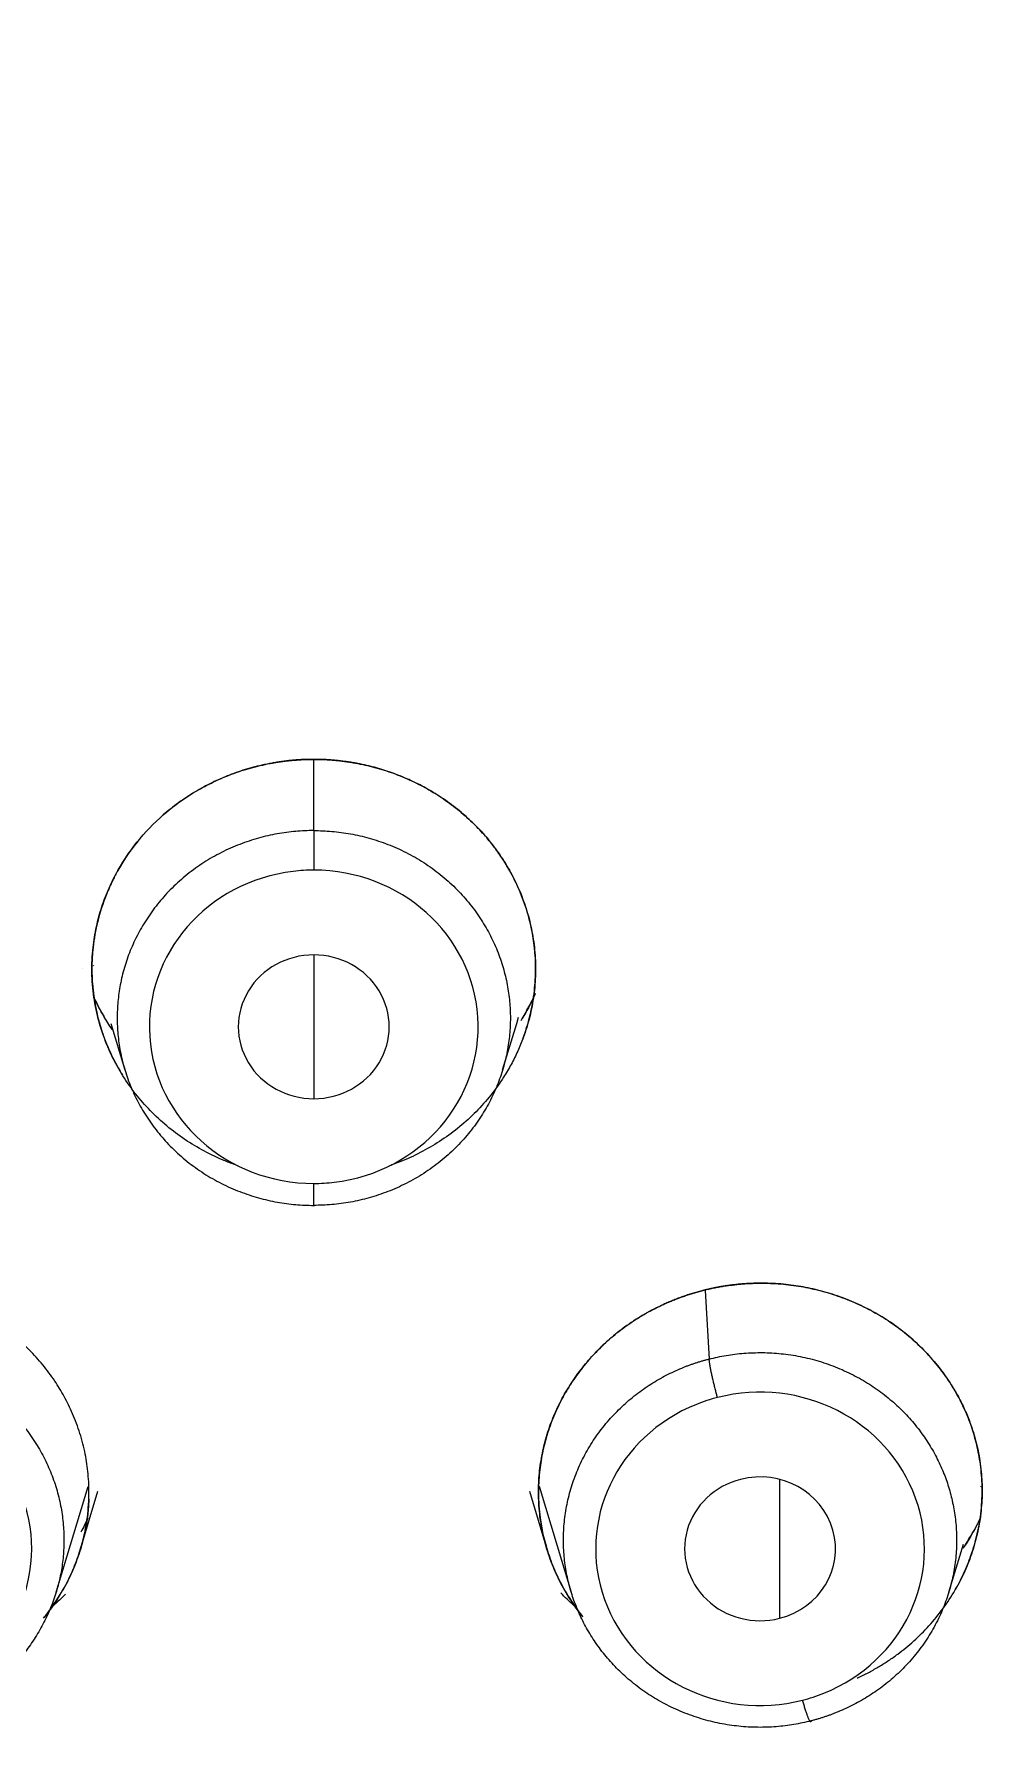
# Model space of a CAD drawing. Extents: x 6453 to 7582, y 0 to 827.
# Drawn here: x 6957.36 to 6966.2, y 476.35 to 492.23 of the extents above; entities that cross this region are included whole.
import ezdxf

# ---------------------------------------------------------------- set-up
doc = ezdxf.new("R2010")
doc.units = 0
doc.header["$LTSCALE"] = 30
doc.header["$MEASUREMENT"] = 0
doc.linetypes.add('HIDDEN2', pattern=[4.7625, 3.175, -1.5875])
doc.layers.add('1', color=7, linetype='CONTINUOUS')
doc.layers.add('2', color=1, linetype='HIDDEN2')

msp = doc.modelspace()

# ---------------------------------------------------------------- linework, layer by layer
at = {"layer": '1', "color": 7, "linetype": 'Continuous', "lineweight": 13}
for p, q in [((6959.952, 484.833), (6959.952, 484.465)), ((6959.952, 483.678), (6959.952, 482.343)), ((6963.583, 480.564), (6963.621, 479.927)), ((6964.274, 478.81), (6964.274, 477.52))]:
    msp.add_line(p, q, dxfattribs=at)
at = {"layer": '1', "color": 7, "linetype": 'Continuous', "lineweight": 18}
for p, q in [((6957.81, 483.55), (6957.81, 483.55)), ((6957.905, 483.583), (6957.907, 483.576)), ((6961.835, 483.042), (6961.853, 483.102)), ((6957.973, 483.013), (6957.979, 482.992)), ((6958.068, 483.042), (6958.199, 482.61)), ((6961.704, 482.61), (6961.835, 483.042)), ((6961.924, 482.992), (6961.93, 483.013)), ((6957.563, 477.764), (6957.859, 478.742)), ((6957.788, 478.163), (6957.95, 478.699)), ((6957.788, 478.163), (6957.95, 478.699)), ((6961.953, 478.7), (6962.115, 478.163)), ((6961.953, 478.7), (6962.115, 478.163)), ((6962.043, 478.746), (6962.211, 478.192)), ((6966.14, 478.739), (6966.143, 478.747)), ((6962.211, 478.192), (6962.34, 477.764)), ((6965.845, 477.764), (6965.979, 478.207))]:
    msp.add_line(p, q, dxfattribs=at)
for centre, major_axis, start_param, end_param in [((6959.952, 496.519), (-59.628, 0), 0, 1.529457), ((6959.952, 496.519), (-59.628, 0), 0, 1.529457), ((6959.952, 496.519), (-59.628, 0), 1.612136, 3.141593), ((6959.952, 496.519), (-59.628, 0), 1.612136, 3.132683), ((6959.952, 483.011), (-0.7, 0), 4.712389, 7.853982), ((6959.952, 483.011), (0.7, 0), 4.712389, 7.853982), ((6964.093, 478.165), (-0.7, 0), 4.974188, 8.115781), ((6964.093, 478.165), (-0.7, 0), 1.832596, 4.974188)]:
    msp.add_ellipse(centre, major_axis=major_axis, ratio=0.953717, start_param=start_param, end_param=end_param, dxfattribs=at)
at = {"layer": '1', "color": 7, "linetype": 'Continuous', "lineweight": 13}
for centre, major_axis, start_param, end_param in [((6959.952, 483.011), (1.525, 0), 1.695807, 4.712389), ((6959.952, 483.011), (1.525, 0), 1.570796, 1.695807), ((6959.952, 483.011), (1.525, 0), 4.8374, 7.853982), ((6959.952, 483.011), (1.525, 0), 4.712389, 4.8374), ((6964.093, 478.165), (-1.525, 0), 1.968722, 4.974188), ((6955.81, 478.165), (-1.525, 0), 1.445123, 4.45059), ((6964.093, 478.165), (-1.525, 0), 5.110314, 8.115781), ((6964.093, 478.165), (-1.525, 0), 4.974188, 5.110314), ((6964.093, 478.165), (-1.525, 0), 1.832596, 1.968722)]:
    msp.add_ellipse(centre, major_axis=major_axis, ratio=0.953717, start_param=start_param, end_param=end_param, dxfattribs=at)
at = {"layer": '1', "color": 7, "linetype": 'Continuous', "lineweight": 18}
for points, knots in [([(6962.419, 439.668), (6962.999, 439.691), (6964.676, 439.78), (6967.443, 440.04), (6970.703, 440.52), (6973.93, 441.172), (6977.115, 441.992), (6980.248, 442.979), (6983.318, 444.129), (6986.318, 445.439), (6989.237, 446.905), (6992.067, 448.523), (6994.799, 450.287), (6997.425, 452.192), (6999.937, 454.232), (7002.327, 456.402), (7004.588, 458.694), (7006.713, 461.101), (7008.695, 463.617), (7010.529, 466.233), (7012.208, 468.942), (7013.729, 471.735), (7015.085, 474.604), (7016.274, 477.54), (7017.291, 480.534), (7018.133, 483.576), (7018.799, 486.659), (7019.284, 489.772), (7019.59, 492.905), (7019.713, 496.05), (7019.655, 499.196), (7019.414, 502.335), (7018.993, 505.456), (7018.391, 508.55), (7017.612, 511.608), (7016.657, 514.62), (7015.53, 517.578), (7014.233, 520.471), (7012.77, 523.292), (7011.147, 526.031), (7009.368, 528.681), (7007.439, 531.234), (7005.364, 533.681), (7003.152, 536.015), (7000.807, 538.229), (6998.339, 540.316), (6995.753, 542.27), (6993.058, 544.085), (6990.263, 545.755), (6987.375, 547.276), (6984.403, 548.643), (6981.357, 549.85), (6978.245, 550.896), (6975.078, 551.776), (6971.865, 552.489), (6968.616, 553.031), (6965.34, 553.401), (6962.047, 553.598), (6958.749, 553.622), (6955.453, 553.471), (6952.172, 553.148), (6948.914, 552.652), (6945.69, 551.986), (6942.51, 551.151), (6939.382, 550.149), (6936.317, 548.985), (6933.324, 547.661), (6930.413, 546.181), (6927.591, 544.551), (6924.868, 542.774), (6922.252, 540.857), (6919.75, 538.805), (6917.371, 536.624), (6915.122, 534.322), (6913.01, 531.904), (6911.04, 529.379), (6909.22, 526.755), (6907.554, 524.038), (6906.048, 521.238), (6904.706, 518.363), (6903.532, 515.422), (6902.531, 512.423), (6901.704, 509.377), (6901.055, 506.291), (6900.585, 503.176), (6900.295, 500.041), (6900.188, 496.896), (6900.263, 493.75), (6900.519, 490.612), (6900.956, 487.493), (6901.573, 484.402), (6902.368, 481.348), (6903.339, 478.34), (6904.481, 475.388), (6905.793, 472.5), (6907.27, 469.686), (6908.907, 466.954), (6910.699, 464.313), (6912.642, 461.769), (6914.729, 459.332), (6916.953, 457.008), (6919.309, 454.805), (6921.788, 452.73), (6924.384, 450.788), (6927.088, 448.985), (6929.892, 447.328), (6932.788, 445.82), (6935.766, 444.468), (6938.818, 443.274), (6941.935, 442.243), (6945.107, 441.377), (6948.323, 440.68), (6951.575, 440.153), (6954.634, 439.822), (6956.606, 439.702), (6957.484, 439.668)], [0, 0, 0, 0, 0.004702, 0.013606, 0.022511, 0.031416, 0.040321, 0.049226, 0.058131, 0.067035, 0.07594, 0.084844, 0.093748, 0.102652, 0.111556, 0.120459, 0.129362, 0.138265, 0.147168, 0.15607, 0.164972, 0.173874, 0.182775, 0.191676, 0.200577, 0.209478, 0.218378, 0.227279, 0.236179, 0.245079, 0.253978, 0.262878, 0.271778, 0.280678, 0.289578, 0.298478, 0.307379, 0.316279, 0.32518, 0.334081, 0.342982, 0.351884, 0.360785, 0.369687, 0.37859, 0.387493, 0.396396, 0.405299, 0.414202, 0.423106, 0.43201, 0.440914, 0.449818, 0.458723, 0.467628, 0.476532, 0.485437, 0.494342, 0.503247, 0.512152, 0.521057, 0.529962, 0.538867, 0.547772, 0.556677, 0.565582, 0.574486, 0.583391, 0.592295, 0.601199, 0.610103, 0.619007, 0.62791, 0.636813, 0.645716, 0.654619, 0.663521, 0.672423, 0.681325, 0.690226, 0.699127, 0.708028, 0.716929, 0.725829, 0.734729, 0.743629, 0.752529, 0.761429, 0.770329, 0.779229, 0.788129, 0.797029, 0.805929, 0.814829, 0.82373, 0.832631, 0.841532, 0.850433, 0.859334, 0.868236, 0.877138, 0.886041, 0.894944, 0.903847, 0.91275, 0.921653, 0.930557, 0.939461, 0.948365, 0.95727, 0.966174, 0.975079, 0.983983, 0.992888, 1, 1, 1, 1]), ([(6995.778, 451.033), (6996.33, 451.416), (6997.748, 452.443), (6999.935, 454.234), (7002.327, 456.401), (7004.588, 458.694), (7006.713, 461.101), (7008.695, 463.617), (7010.529, 466.233), (7012.208, 468.942), (7013.729, 471.735), (7015.085, 474.604), (7016.274, 477.54), (7017.291, 480.534), (7018.133, 483.576), (7018.799, 486.659), (7019.284, 489.772), (7019.59, 492.905), (7019.713, 496.05), (7019.655, 499.196), (7019.414, 502.335), (7018.993, 505.456), (7018.391, 508.55), (7017.612, 511.608), (7016.657, 514.62), (7015.53, 517.578), (7014.233, 520.471), (7012.77, 523.292), (7011.147, 526.031), (7009.368, 528.681), (7007.439, 531.234), (7005.364, 533.681), (7003.152, 536.015), (7000.807, 538.229), (6998.339, 540.316), (6995.753, 542.27), (6993.058, 544.085), (6990.263, 545.755), (6987.375, 547.276), (6984.403, 548.643), (6981.357, 549.85), (6978.245, 550.896), (6975.078, 551.776), (6971.865, 552.489), (6968.616, 553.031), (6965.34, 553.401), (6962.047, 553.598), (6958.749, 553.622), (6955.453, 553.471), (6952.172, 553.148), (6948.914, 552.652), (6945.69, 551.986), (6942.51, 551.151), (6939.382, 550.149), (6936.317, 548.985), (6933.324, 547.661), (6930.413, 546.181), (6927.591, 544.551), (6924.868, 542.774), (6922.252, 540.857), (6919.75, 538.805), (6917.371, 536.624), (6915.122, 534.322), (6913.01, 531.904), (6911.04, 529.379), (6909.22, 526.755), (6907.554, 524.038), (6906.048, 521.238), (6904.706, 518.363), (6903.532, 515.422), (6902.531, 512.423), (6901.704, 509.377), (6901.055, 506.291), (6900.585, 503.176), (6900.295, 500.041), (6900.188, 496.896), (6900.263, 493.75), (6900.519, 490.612), (6900.956, 487.493), (6901.573, 484.402), (6902.368, 481.348), (6903.339, 478.34), (6904.481, 475.388), (6905.793, 472.5), (6907.27, 469.686), (6908.907, 466.954), (6910.699, 464.313), (6912.642, 461.769), (6914.729, 459.332), (6916.954, 457.009), (6919.307, 454.804), (6921.793, 452.736), (6923.685, 451.284), (6924.774, 450.56), (6924.962, 450.437)], [0, 0, 0, 0, 0.006833, 0.017845, 0.028856, 0.039868, 0.050878, 0.061889, 0.072899, 0.083908, 0.094918, 0.105926, 0.116935, 0.127943, 0.138951, 0.149959, 0.160966, 0.171973, 0.18298, 0.193987, 0.204994, 0.216001, 0.227008, 0.238016, 0.249023, 0.26003, 0.271038, 0.282046, 0.293055, 0.304063, 0.315072, 0.326082, 0.337091, 0.348102, 0.359112, 0.370123, 0.381134, 0.392146, 0.403157, 0.414169, 0.425182, 0.436194, 0.447207, 0.45822, 0.469233, 0.480246, 0.491259, 0.502272, 0.513286, 0.524299, 0.535313, 0.546326, 0.557339, 0.568352, 0.579365, 0.590378, 0.601391, 0.612403, 0.623416, 0.634428, 0.645439, 0.656451, 0.667462, 0.678472, 0.689483, 0.700493, 0.711502, 0.722512, 0.73352, 0.744529, 0.755537, 0.766545, 0.777553, 0.78856, 0.799567, 0.810574, 0.821581, 0.832588, 0.843595, 0.854602, 0.865609, 0.876617, 0.887624, 0.898632, 0.90964, 0.920649, 0.931657, 0.942666, 0.953676, 0.964686, 0.975696, 0.986706, 0.997717, 1, 1, 1, 1]), ([(6959.952, 485.494), (6959.944, 485.494), (6959.928, 485.494), (6959.905, 485.493), (6959.882, 485.493), (6959.859, 485.492), (6959.836, 485.491), (6959.813, 485.49), (6959.79, 485.488), (6959.767, 485.486), (6959.744, 485.484), (6959.721, 485.482), (6959.699, 485.479), (6959.676, 485.476), (6959.654, 485.473), (6959.631, 485.47), (6959.609, 485.467), (6959.587, 485.463), (6959.541, 485.455), (6959.472, 485.441), (6959.382, 485.419), (6959.295, 485.393), (6959.183, 485.354), (6959.046, 485.298), (6958.887, 485.216), (6958.733, 485.119), (6958.543, 484.975), (6958.33, 484.763), (6958.174, 484.539), (6958.08, 484.36), (6958.01, 484.204), (6957.943, 483.996), (6957.907, 483.796), (6957.895, 483.65), (6957.892, 483.521), (6957.9, 483.353), (6957.933, 483.15), (6957.984, 482.969), (6958.05, 482.797), (6958.114, 482.669), (6958.162, 482.587), (6958.176, 482.565)], [0, 0, 0, 0, 0.005391, 0.010769, 0.016135, 0.021488, 0.026828, 0.032157, 0.037472, 0.042776, 0.048066, 0.053345, 0.05861, 0.063864, 0.069105, 0.074333, 0.079549, 0.084752, 0.089943, 0.111947, 0.133517, 0.154653, 0.175356, 0.216306, 0.258123, 0.30081, 0.344367, 0.42732, 0.514442, 0.539382, 0.574293, 0.63877, 0.698748, 0.722954, 0.746334, 0.793337, 0.846776, 0.896431, 0.930616, 0.981596, 1, 1, 1, 1]), ([(6958.164, 482.584), (6958.13, 482.64), (6958.067, 482.758), (6957.987, 482.954), (6957.928, 483.17), (6957.9, 483.363), (6957.892, 483.517), (6957.894, 483.632), (6957.906, 483.774), (6957.932, 483.94), (6957.982, 484.124), (6958.049, 484.299), (6958.159, 484.516), (6958.329, 484.762), (6958.541, 484.973), (6958.729, 485.117), (6958.881, 485.213), (6959.041, 485.296), (6959.182, 485.354), (6959.298, 485.394), (6959.388, 485.42), (6959.478, 485.442), (6959.553, 485.457), (6959.612, 485.467), (6959.654, 485.474), (6959.697, 485.479), (6959.739, 485.484), (6959.781, 485.487), (6959.824, 485.49), (6959.866, 485.492), (6959.909, 485.494), (6959.937, 485.494), (6959.952, 485.494)], [0, 0, 0, 0, 0.047543, 0.097076, 0.155111, 0.211928, 0.24044, 0.268874, 0.297331, 0.34561, 0.392297, 0.437847, 0.482694, 0.569746, 0.653719, 0.696269, 0.738398, 0.781201, 0.823671, 0.845471, 0.867198, 0.88892, 0.910708, 0.920695, 0.930648, 0.940575, 0.950483, 0.960379, 0.970271, 0.980167, 0.990074, 1, 1, 1, 1]), ([(6959.952, 485.494), (6959.944, 485.494), (6959.928, 485.494), (6959.905, 485.493), (6959.882, 485.493), (6959.859, 485.492), (6959.836, 485.491), (6959.813, 485.49), (6959.79, 485.488), (6959.767, 485.486), (6959.744, 485.484), (6959.721, 485.482), (6959.699, 485.479), (6959.676, 485.476), (6959.654, 485.473), (6959.631, 485.47), (6959.609, 485.467), (6959.587, 485.463), (6959.541, 485.455), (6959.472, 485.441), (6959.382, 485.419), (6959.295, 485.393), (6959.183, 485.354), (6959.046, 485.298), (6958.887, 485.216), (6958.733, 485.119), (6958.543, 484.975), (6958.33, 484.763), (6958.174, 484.539), (6958.08, 484.36), (6958.01, 484.204), (6957.943, 483.996), (6957.905, 483.784), (6957.894, 483.636), (6957.893, 483.55), (6957.895, 483.435), (6957.909, 483.279), (6957.947, 483.097), (6957.982, 482.981), (6958.001, 482.926), (6958.005, 482.917)], [0, 0, 0, 0, 0.005956, 0.011899, 0.017828, 0.023743, 0.029644, 0.035532, 0.041405, 0.047265, 0.053111, 0.058943, 0.064762, 0.070566, 0.076357, 0.082134, 0.087898, 0.093647, 0.099383, 0.123696, 0.14753, 0.170884, 0.19376, 0.239007, 0.285214, 0.332381, 0.380509, 0.472168, 0.568433, 0.595991, 0.634565, 0.70581, 0.772082, 0.808839, 0.825828, 0.842154, 0.902155, 0.952562, 0.992165, 1, 1, 1, 1]), ([(6959.248, 481.721), (6959.234, 481.726), (6959.186, 481.743), (6959.072, 481.788), (6958.912, 481.866), (6958.732, 481.977), (6958.566, 482.105), (6958.415, 482.249), (6958.281, 482.406), (6958.165, 482.575), (6958.068, 482.755), (6957.987, 482.954), (6957.928, 483.17), (6957.9, 483.363), (6957.892, 483.517), (6957.894, 483.632), (6957.906, 483.774), (6957.932, 483.94), (6957.982, 484.124), (6958.049, 484.299), (6958.159, 484.516), (6958.329, 484.762), (6958.541, 484.973), (6958.729, 485.117), (6958.881, 485.213), (6959.041, 485.296), (6959.182, 485.354), (6959.298, 485.394), (6959.388, 485.42), (6959.478, 485.442), (6959.553, 485.457), (6959.612, 485.467), (6959.654, 485.474), (6959.697, 485.479), (6959.739, 485.484), (6959.781, 485.487), (6959.824, 485.49), (6959.866, 485.492), (6959.909, 485.494), (6959.937, 485.494), (6959.952, 485.494)], [0, 0, 0, 0, 0.007869, 0.026841, 0.064369, 0.101601, 0.138786, 0.176189, 0.213246, 0.250095, 0.287403, 0.324461, 0.367882, 0.41039, 0.431722, 0.452995, 0.474286, 0.510407, 0.545336, 0.579415, 0.612968, 0.678098, 0.740924, 0.772758, 0.804278, 0.836301, 0.868076, 0.884386, 0.900642, 0.916894, 0.933194, 0.940667, 0.948113, 0.95554, 0.962953, 0.970357, 0.977758, 0.985162, 0.992574, 1, 1, 1, 1]), ([(6959.952, 485.494), (6959.959, 485.494), (6959.974, 485.494), (6959.997, 485.493), (6960.02, 485.493), (6960.043, 485.492), (6960.066, 485.491), (6960.089, 485.49), (6960.112, 485.488), (6960.134, 485.486), (6960.157, 485.484), (6960.18, 485.482), (6960.203, 485.479), (6960.225, 485.477), (6960.248, 485.474), (6960.271, 485.47), (6960.294, 485.467), (6960.339, 485.459), (6960.406, 485.446), (6960.495, 485.425), (6960.583, 485.401), (6960.698, 485.363), (6960.84, 485.306), (6961.003, 485.224), (6961.158, 485.128), (6961.305, 485.017), (6961.443, 484.894), (6961.569, 484.757), (6961.682, 484.607), (6961.782, 484.444), (6961.866, 484.27), (6961.933, 484.087), (6961.98, 483.896), (6962.007, 483.701), (6962.013, 483.502), (6961.997, 483.302), (6961.959, 483.103), (6961.918, 482.969), (6961.892, 482.901), (6961.891, 482.897)], [0, 0, 0, 0, 0.005828, 0.011649, 0.017465, 0.023278, 0.029088, 0.034896, 0.040705, 0.046515, 0.052327, 0.058144, 0.063966, 0.069794, 0.07563, 0.081475, 0.08733, 0.093197, 0.116487, 0.139716, 0.162956, 0.186278, 0.232822, 0.279695, 0.326818, 0.374508, 0.422582, 0.471245, 0.52065, 0.57111, 0.622411, 0.674823, 0.72711, 0.780422, 0.833509, 0.887644, 0.941793, 0.996462, 1, 1, 1, 1]), ([(6961.957, 483.112), (6961.97, 483.163), (6961.994, 483.283), (6962.009, 483.442), (6962.011, 483.587), (6962.001, 483.781), (6961.947, 484.076), (6961.83, 484.362), (6961.709, 484.564), (6961.627, 484.682), (6961.532, 484.798), (6961.424, 484.91), (6961.299, 485.022), (6961.157, 485.129), (6961, 485.226), (6960.838, 485.307), (6960.713, 485.357), (6960.631, 485.385), (6960.593, 485.397), (6960.554, 485.409), (6960.514, 485.42), (6960.474, 485.43), (6960.433, 485.44), (6960.391, 485.449), (6960.35, 485.457), (6960.307, 485.465), (6960.264, 485.471), (6960.221, 485.477), (6960.177, 485.482), (6960.133, 485.486), (6960.088, 485.49), (6960.043, 485.492), (6959.997, 485.494), (6959.967, 485.494), (6959.952, 485.494)], [0, 0, 0, 0, 0.045006, 0.104844, 0.136213, 0.169495, 0.271625, 0.392032, 0.430788, 0.471097, 0.512957, 0.556369, 0.601333, 0.652762, 0.703299, 0.752946, 0.801704, 0.812625, 0.82364, 0.834747, 0.845947, 0.85724, 0.868625, 0.880104, 0.891675, 0.90334, 0.915097, 0.926947, 0.93889, 0.950926, 0.963055, 0.975277, 0.987592, 1, 1, 1, 1]), ([(6961.894, 482.906), (6961.895, 482.907), (6961.92, 482.975), (6961.956, 483.094), (6961.994, 483.283), (6962.009, 483.442), (6962.011, 483.587), (6962.001, 483.781), (6961.947, 484.076), (6961.83, 484.362), (6961.709, 484.564), (6961.627, 484.682), (6961.532, 484.798), (6961.424, 484.91), (6961.299, 485.022), (6961.157, 485.129), (6961, 485.226), (6960.838, 485.307), (6960.713, 485.357), (6960.631, 485.385), (6960.593, 485.397), (6960.554, 485.409), (6960.514, 485.42), (6960.474, 485.43), (6960.433, 485.44), (6960.391, 485.449), (6960.35, 485.457), (6960.307, 485.465), (6960.264, 485.471), (6960.221, 485.477), (6960.177, 485.482), (6960.133, 485.486), (6960.088, 485.49), (6960.043, 485.492), (6959.997, 485.494), (6959.967, 485.494), (6959.952, 485.494)], [0, 0, 0, 0, 0.001036, 0.058018, 0.100425, 0.15679, 0.186339, 0.21769, 0.313893, 0.427313, 0.46382, 0.501789, 0.54122, 0.582113, 0.624467, 0.672912, 0.720517, 0.767283, 0.813211, 0.823499, 0.833874, 0.844336, 0.854887, 0.865524, 0.876249, 0.887061, 0.897961, 0.908949, 0.920024, 0.931186, 0.942436, 0.953774, 0.965199, 0.976712, 0.988312, 1, 1, 1, 1]), ([(6959.952, 485.494), (6959.959, 485.494), (6959.974, 485.494), (6959.997, 485.493), (6960.02, 485.493), (6960.043, 485.492), (6960.066, 485.491), (6960.089, 485.49), (6960.112, 485.488), (6960.134, 485.486), (6960.157, 485.484), (6960.18, 485.482), (6960.203, 485.479), (6960.225, 485.477), (6960.248, 485.474), (6960.271, 485.47), (6960.294, 485.467), (6960.339, 485.459), (6960.406, 485.446), (6960.495, 485.425), (6960.583, 485.401), (6960.698, 485.363), (6960.84, 485.306), (6961.003, 485.224), (6961.158, 485.128), (6961.305, 485.017), (6961.443, 484.894), (6961.569, 484.757), (6961.682, 484.607), (6961.782, 484.444), (6961.866, 484.27), (6961.933, 484.087), (6961.98, 483.896), (6962.007, 483.701), (6962.013, 483.502), (6961.997, 483.302), (6961.959, 483.103), (6961.906, 482.93), (6961.846, 482.784), (6961.785, 482.661), (6961.704, 482.524), (6961.597, 482.375), (6961.461, 482.221), (6961.309, 482.082), (6961.143, 481.959), (6960.965, 481.852), (6960.807, 481.778), (6960.702, 481.738), (6960.662, 481.723), (6960.655, 481.721)], [0, 0, 0, 0, 0.003991, 0.007977, 0.011959, 0.015939, 0.019918, 0.023895, 0.027872, 0.031851, 0.035831, 0.039814, 0.0438, 0.047791, 0.051787, 0.05579, 0.059799, 0.063816, 0.079764, 0.09567, 0.111583, 0.127553, 0.159424, 0.19152, 0.223787, 0.256443, 0.289362, 0.322683, 0.356513, 0.391065, 0.426194, 0.462083, 0.497885, 0.534391, 0.570742, 0.607811, 0.644889, 0.682323, 0.706978, 0.731812, 0.756929, 0.793911, 0.830886, 0.867511, 0.904191, 0.940852, 0.977599, 0.99603, 1, 1, 1, 1]), ([(6958.082, 482.986), (6958.054, 483.027), (6957.995, 483.12), (6957.944, 483.216), (6957.918, 483.271)], [0, 0, 0, 0, 0.450308, 1, 1, 1, 1]), ([(6958.082, 482.986), (6958.054, 483.027), (6957.995, 483.12), (6957.944, 483.216), (6957.918, 483.271)], [0, 0, 0, 0, 0.45024, 1, 1, 1, 1]), ([(6962.007, 483.319), (6962.007, 483.318), (6961.975, 483.247), (6961.932, 483.163), (6961.883, 483.082), (6961.874, 483.067)], [0, 0, 0, 0, 0.007912, 0.816111, 1, 1, 1, 1]), ([(6961.885, 483.085), (6961.91, 483.127), (6961.949, 483.196), (6961.984, 483.268), (6961.997, 483.296)], [0, 0, 0, 0, 0.607585, 1, 1, 1, 1]), ([(6961.885, 483.085), (6961.91, 483.127), (6961.949, 483.196), (6961.984, 483.268), (6961.997, 483.296)], [0, 0, 0, 0, 0.607585, 1, 1, 1, 1]), ([(6961.938, 483.178), (6961.926, 483.156), (6961.905, 483.118), (6961.883, 483.082), (6961.874, 483.067)], [0, 0, 0, 0, 0.590339, 1, 1, 1, 1]), ([(6961.894, 482.906), (6961.895, 482.907), (6961.908, 482.943), (6961.92, 482.978), (6961.93, 483.014)], [0, 0, 0, 0, 0.033941, 1, 1, 1, 1]), ([(6957.445, 477.521), (6957.457, 477.536), (6957.516, 477.611), (6957.61, 477.749), (6957.706, 477.934), (6957.764, 478.084), (6957.798, 478.195), (6957.825, 478.3), (6957.854, 478.455), (6957.87, 478.651), (6957.862, 478.856), (6957.834, 479.049), (6957.786, 479.236), (6957.72, 479.415), (6957.64, 479.577), (6957.548, 479.729), (6957.44, 479.874), (6957.316, 480.011), (6957.182, 480.136), (6957.061, 480.229), (6956.957, 480.298), (6956.875, 480.348), (6956.789, 480.394), (6956.718, 480.428), (6956.663, 480.453), (6956.623, 480.47), (6956.583, 480.486), (6956.543, 480.501), (6956.503, 480.515), (6956.463, 480.528), (6956.422, 480.541), (6956.382, 480.552), (6956.354, 480.559), (6956.341, 480.563)], [0, 0, 0, 0, 0.014801, 0.074309, 0.129625, 0.178269, 0.20051, 0.22175, 0.263743, 0.32479, 0.37739, 0.426369, 0.478554, 0.529711, 0.576039, 0.619544, 0.667624, 0.715425, 0.761813, 0.807333, 0.831588, 0.855866, 0.880168, 0.904493, 0.915218, 0.925914, 0.936582, 0.947222, 0.957834, 0.968418, 0.978973, 0.989501, 1, 1, 1, 1]), ([(6963.562, 480.563), (6963.555, 480.561), (6963.54, 480.557), (6963.519, 480.551), (6963.497, 480.545), (6963.475, 480.539), (6963.453, 480.532), (6963.431, 480.525), (6963.41, 480.518), (6963.388, 480.511), (6963.367, 480.503), (6963.345, 480.495), (6963.324, 480.487), (6963.302, 480.479), (6963.281, 480.47), (6963.26, 480.461), (6963.239, 480.452), (6963.217, 480.443), (6963.174, 480.423), (6963.108, 480.391), (6963.021, 480.344), (6962.938, 480.293), (6962.834, 480.223), (6962.714, 480.129), (6962.581, 480.006), (6962.458, 479.868), (6962.352, 479.724), (6962.261, 479.574), (6962.183, 479.414), (6962.118, 479.239), (6962.071, 479.057), (6962.043, 478.87), (6962.033, 478.669), (6962.046, 478.477), (6962.073, 478.322), (6962.1, 478.213), (6962.136, 478.094), (6962.193, 477.944), (6962.285, 477.764), (6962.374, 477.63), (6962.432, 477.554), (6962.446, 477.536)], [0, 0, 0, 0, 0.005659, 0.011327, 0.017003, 0.022687, 0.02838, 0.034082, 0.039791, 0.04551, 0.051236, 0.056971, 0.062715, 0.068467, 0.074228, 0.079996, 0.085774, 0.09156, 0.097354, 0.122158, 0.146942, 0.171708, 0.196456, 0.241819, 0.288109, 0.335834, 0.383902, 0.427241, 0.47311, 0.523382, 0.574575, 0.622056, 0.673378, 0.734405, 0.774756, 0.799008, 0.823318, 0.87385, 0.925394, 0.982421, 1, 1, 1, 1]), ([(6962.448, 477.533), (6962.433, 477.552), (6962.378, 477.624), (6962.291, 477.755), (6962.199, 477.931), (6962.127, 478.113), (6962.076, 478.301), (6962.045, 478.491), (6962.034, 478.68), (6962.042, 478.868), (6962.07, 479.051), (6962.115, 479.229), (6962.177, 479.4), (6962.255, 479.564), (6962.349, 479.719), (6962.456, 479.865), (6962.577, 480.001), (6962.71, 480.127), (6962.832, 480.222), (6962.935, 480.291), (6963.016, 480.341), (6963.1, 480.387), (6963.171, 480.422), (6963.227, 480.447), (6963.268, 480.465), (6963.309, 480.481), (6963.351, 480.497), (6963.392, 480.512), (6963.434, 480.526), (6963.477, 480.539), (6963.519, 480.552), (6963.548, 480.559), (6963.562, 480.563)], [0, 0, 0, 0, 0.0185, 0.070904, 0.122726, 0.174588, 0.225954, 0.276994, 0.327242, 0.376831, 0.425951, 0.474244, 0.52204, 0.569339, 0.616452, 0.663338, 0.71012, 0.757085, 0.803729, 0.827713, 0.851692, 0.87574, 0.899934, 0.911145, 0.922315, 0.933451, 0.944561, 0.955654, 0.966736, 0.977816, 0.988901, 1, 1, 1, 1]), ([(6963.562, 480.563), (6963.555, 480.561), (6963.54, 480.557), (6963.519, 480.551), (6963.497, 480.545), (6963.475, 480.539), (6963.453, 480.532), (6963.431, 480.525), (6963.41, 480.518), (6963.388, 480.511), (6963.367, 480.503), (6963.345, 480.495), (6963.324, 480.487), (6963.302, 480.479), (6963.281, 480.47), (6963.26, 480.461), (6963.239, 480.452), (6963.217, 480.443), (6963.174, 480.423), (6963.108, 480.391), (6963.021, 480.344), (6962.938, 480.293), (6962.834, 480.223), (6962.714, 480.129), (6962.581, 480.006), (6962.458, 479.868), (6962.352, 479.724), (6962.261, 479.574), (6962.183, 479.414), (6962.118, 479.239), (6962.071, 479.057), (6962.043, 478.87), (6962.033, 478.669), (6962.046, 478.477), (6962.073, 478.322), (6962.1, 478.213), (6962.136, 478.094), (6962.193, 477.944), (6962.285, 477.764), (6962.374, 477.63), (6962.432, 477.554), (6962.446, 477.536)], [0, 0, 0, 0, 0.005659, 0.011327, 0.017003, 0.022687, 0.02838, 0.034082, 0.039791, 0.04551, 0.051236, 0.056971, 0.062715, 0.068467, 0.074228, 0.079996, 0.085774, 0.09156, 0.097354, 0.122158, 0.146942, 0.171708, 0.196456, 0.241819, 0.288109, 0.335834, 0.383902, 0.427241, 0.47311, 0.523382, 0.574575, 0.622056, 0.673378, 0.734405, 0.774756, 0.799008, 0.823318, 0.87385, 0.925394, 0.982421, 1, 1, 1, 1]), ([(6962.448, 477.533), (6962.433, 477.552), (6962.378, 477.624), (6962.291, 477.755), (6962.199, 477.931), (6962.127, 478.113), (6962.076, 478.301), (6962.045, 478.491), (6962.034, 478.68), (6962.042, 478.868), (6962.07, 479.051), (6962.115, 479.229), (6962.177, 479.4), (6962.255, 479.564), (6962.349, 479.719), (6962.456, 479.865), (6962.577, 480.001), (6962.71, 480.127), (6962.832, 480.222), (6962.935, 480.291), (6963.016, 480.341), (6963.1, 480.387), (6963.171, 480.422), (6963.227, 480.447), (6963.268, 480.465), (6963.309, 480.481), (6963.351, 480.497), (6963.392, 480.512), (6963.434, 480.526), (6963.477, 480.539), (6963.519, 480.552), (6963.548, 480.559), (6963.562, 480.563)], [0, 0, 0, 0, 0.0185, 0.070904, 0.122726, 0.174588, 0.225954, 0.276994, 0.327242, 0.376831, 0.425951, 0.474244, 0.52204, 0.569339, 0.616452, 0.663338, 0.71012, 0.757085, 0.803729, 0.827713, 0.851692, 0.87574, 0.899934, 0.911145, 0.922315, 0.933451, 0.944561, 0.955654, 0.966736, 0.977816, 0.988901, 1, 1, 1, 1]), ([(6964.994, 476.965), (6965.001, 476.968), (6965.039, 476.986), (6965.107, 477.02), (6965.198, 477.072), (6965.286, 477.127), (6965.395, 477.204), (6965.523, 477.309), (6965.664, 477.45), (6965.793, 477.608), (6965.899, 477.77), (6965.985, 477.936), (6966.056, 478.11), (6966.113, 478.305), (6966.148, 478.52), (6966.157, 478.736), (6966.142, 478.942), (6966.112, 479.099), (6966.082, 479.212), (6966.05, 479.315), (6965.993, 479.462), (6965.902, 479.639), (6965.786, 479.813), (6965.659, 479.966), (6965.518, 480.105), (6965.365, 480.228), (6965.21, 480.33), (6965.049, 480.417), (6964.879, 480.491), (6964.699, 480.551), (6964.517, 480.594), (6964.362, 480.617), (6964.236, 480.628), (6964.138, 480.631), (6964.04, 480.631), (6963.96, 480.627), (6963.899, 480.621), (6963.856, 480.617), (6963.813, 480.612), (6963.771, 480.606), (6963.728, 480.599), (6963.686, 480.591), (6963.645, 480.582), (6963.603, 480.573), (6963.576, 480.566), (6963.562, 480.563)], [0, 0, 0, 0, 0.003561, 0.02095, 0.038342, 0.055736, 0.073132, 0.105574, 0.139184, 0.174384, 0.210166, 0.239189, 0.27103, 0.307994, 0.345577, 0.385105, 0.421849, 0.454161, 0.468935, 0.483043, 0.510938, 0.551488, 0.586428, 0.618962, 0.653627, 0.687608, 0.718382, 0.74728, 0.779218, 0.81097, 0.841783, 0.87202, 0.888131, 0.904258, 0.920401, 0.936559, 0.943683, 0.950788, 0.957875, 0.964942, 0.971991, 0.979021, 0.986033, 0.993026, 1, 1, 1, 1]), ([(6963.562, 480.563), (6963.57, 480.565), (6963.585, 480.569), (6963.607, 480.574), (6963.63, 480.579), (6963.652, 480.584), (6963.675, 480.589), (6963.697, 480.593), (6963.72, 480.597), (6963.743, 480.601), (6963.766, 480.605), (6963.789, 480.608), (6963.812, 480.611), (6963.835, 480.614), (6963.858, 480.617), (6963.881, 480.619), (6963.904, 480.622), (6963.927, 480.624), (6963.975, 480.627), (6964.047, 480.631), (6964.143, 480.631), (6964.238, 480.628), (6964.364, 480.617), (6964.52, 480.594), (6964.703, 480.55), (6964.882, 480.49), (6965.055, 480.414), (6965.222, 480.324), (6965.379, 480.218), (6965.526, 480.097), (6965.662, 479.961), (6965.786, 479.811), (6965.883, 479.666), (6965.957, 479.533), (6966.012, 479.414), (6966.066, 479.271), (6966.114, 479.102), (6966.145, 478.908), (6966.157, 478.712), (6966.147, 478.518), (6966.116, 478.325), (6966.066, 478.138), (6965.995, 477.956), (6965.936, 477.84), (6965.903, 477.783)], [0, 0, 0, 0, 0.004823, 0.009642, 0.014458, 0.019273, 0.024088, 0.028902, 0.033718, 0.038536, 0.043356, 0.04818, 0.053009, 0.057844, 0.062685, 0.067533, 0.07239, 0.077256, 0.082132, 0.102198, 0.122165, 0.14209, 0.162033, 0.201199, 0.24066, 0.28017, 0.319962, 0.360253, 0.400503, 0.4411, 0.482439, 0.524885, 0.567855, 0.596502, 0.625351, 0.654537, 0.697814, 0.741609, 0.784883, 0.828569, 0.871401, 0.914402, 0.957038, 1, 1, 1, 1]), ([(6964.994, 476.965), (6965.001, 476.968), (6965.039, 476.986), (6965.107, 477.02), (6965.198, 477.072), (6965.286, 477.127), (6965.395, 477.204), (6965.523, 477.309), (6965.664, 477.45), (6965.793, 477.608), (6965.899, 477.77), (6965.985, 477.936), (6966.056, 478.11), (6966.113, 478.305), (6966.148, 478.52), (6966.157, 478.736), (6966.142, 478.942), (6966.112, 479.099), (6966.082, 479.212), (6966.05, 479.315), (6965.993, 479.462), (6965.902, 479.639), (6965.786, 479.813), (6965.659, 479.966), (6965.518, 480.105), (6965.365, 480.228), (6965.21, 480.33), (6965.049, 480.417), (6964.879, 480.491), (6964.699, 480.551), (6964.517, 480.594), (6964.355, 480.618), (6964.213, 480.629), (6964.118, 480.631), (6964.047, 480.63), (6964.002, 480.629), (6963.957, 480.626), (6963.913, 480.623), (6963.868, 480.618), (6963.824, 480.613), (6963.779, 480.607), (6963.735, 480.6), (6963.692, 480.592), (6963.648, 480.583), (6963.605, 480.574), (6963.577, 480.567), (6963.562, 480.563)], [0, 0, 0, 0, 0.003561, 0.02095, 0.038342, 0.055736, 0.073132, 0.105575, 0.139184, 0.174384, 0.210166, 0.239189, 0.27103, 0.307994, 0.345577, 0.385105, 0.421849, 0.454161, 0.468935, 0.483043, 0.510938, 0.551488, 0.586429, 0.618963, 0.653627, 0.687609, 0.718382, 0.747281, 0.779218, 0.81097, 0.841783, 0.87202, 0.891847, 0.911729, 0.919173, 0.926601, 0.934014, 0.941409, 0.948789, 0.956153, 0.963501, 0.970833, 0.978148, 0.985448, 0.992732, 1, 1, 1, 1]), ([(6963.562, 480.563), (6963.57, 480.565), (6963.585, 480.569), (6963.607, 480.574), (6963.63, 480.579), (6963.652, 480.584), (6963.675, 480.589), (6963.697, 480.593), (6963.72, 480.597), (6963.743, 480.601), (6963.766, 480.605), (6963.789, 480.608), (6963.812, 480.611), (6963.835, 480.614), (6963.858, 480.617), (6963.881, 480.619), (6963.904, 480.622), (6963.927, 480.624), (6963.975, 480.627), (6964.047, 480.631), (6964.143, 480.631), (6964.238, 480.628), (6964.364, 480.617), (6964.52, 480.594), (6964.703, 480.55), (6964.882, 480.49), (6965.055, 480.414), (6965.222, 480.324), (6965.379, 480.218), (6965.526, 480.097), (6965.662, 479.961), (6965.786, 479.811), (6965.883, 479.666), (6965.957, 479.533), (6966.012, 479.414), (6966.066, 479.271), (6966.114, 479.102), (6966.145, 478.908), (6966.157, 478.712), (6966.147, 478.518), (6966.116, 478.325), (6966.066, 478.138), (6966.005, 477.981), (6965.96, 477.888), (6965.942, 477.854)], [0, 0, 0, 0, 0.004909, 0.009815, 0.014718, 0.01962, 0.02452, 0.029421, 0.034324, 0.039228, 0.044135, 0.049046, 0.053962, 0.058883, 0.063811, 0.068747, 0.073691, 0.078644, 0.083607, 0.104034, 0.12436, 0.144643, 0.164943, 0.204814, 0.244983, 0.285203, 0.32571, 0.366724, 0.407697, 0.449024, 0.491105, 0.534313, 0.578056, 0.607217, 0.636585, 0.666295, 0.710349, 0.754931, 0.798982, 0.843453, 0.887055, 0.930828, 0.97423, 1, 1, 1, 1]), ([(6957.865, 478.626), (6957.864, 478.595), (6957.859, 478.521), (6957.845, 478.403), (6957.816, 478.254), (6957.766, 478.086), (6957.691, 477.903), (6957.596, 477.729), (6957.51, 477.603), (6957.456, 477.535), (6957.444, 477.52)], [0, 0, 0, 0, 0.078277, 0.186889, 0.296758, 0.459583, 0.624564, 0.787298, 0.951949, 1, 1, 1, 1]), ([(6957.865, 478.626), (6957.864, 478.595), (6957.859, 478.521), (6957.845, 478.403), (6957.816, 478.254), (6957.766, 478.086), (6957.691, 477.903), (6957.596, 477.729), (6957.51, 477.603), (6957.456, 477.535), (6957.444, 477.52)], [0, 0, 0, 0, 0.078277, 0.186889, 0.296758, 0.459583, 0.624564, 0.787298, 0.951949, 1, 1, 1, 1]), ([(6957.445, 477.521), (6957.457, 477.536), (6957.516, 477.611), (6957.61, 477.749), (6957.706, 477.934), (6957.764, 478.084), (6957.798, 478.195), (6957.825, 478.3), (6957.854, 478.454), (6957.865, 478.584), (6957.866, 478.661)], [0, 0, 0, 0, 0.045574, 0.228804, 0.399127, 0.548907, 0.617389, 0.68279, 0.812092, 1, 1, 1, 1]), ([(6957.857, 478.452), (6957.857, 478.452), (6957.837, 478.408), (6957.815, 478.364), (6957.792, 478.321)], [0, 0, 0, 0, 0.000274, 1, 1, 1, 1]), ([(6965.978, 478.172), (6966.006, 478.213), (6966.039, 478.267), (6966.07, 478.322), (6966.077, 478.334)], [0, 0, 0, 0, 0.780738, 1, 1, 1, 1]), ([(6965.978, 478.172), (6966.006, 478.213), (6966.039, 478.267), (6966.07, 478.322), (6966.077, 478.334)], [0, 0, 0, 0, 0.780738, 1, 1, 1, 1]), ([(6966.138, 478.456), (6966.133, 478.444), (6966.104, 478.384), (6966.054, 478.29), (6966.005, 478.212), (6965.983, 478.18)], [0, 0, 0, 0, 0.125704, 0.638419, 1, 1, 1, 1]), ([(6966.138, 478.454), (6966.128, 478.435), (6966.094, 478.363), (6966.043, 478.272), (6965.998, 478.202), (6965.985, 478.183)], [0, 0, 0, 0, 0.211361, 0.771815, 1, 1, 1, 1]), ([(6957.649, 477.744), (6957.624, 477.719), (6957.579, 477.677), (6957.533, 477.636), (6957.513, 477.619)], [0, 0, 0, 0, 0.574051, 1, 1, 1, 1]), ([(6957.649, 477.744), (6957.624, 477.719), (6957.579, 477.677), (6957.533, 477.636), (6957.513, 477.619)], [0, 0, 0, 0, 0.574051, 1, 1, 1, 1])]:
    msp.add_open_spline(points, degree=3, knots=knots, dxfattribs=at)
for points, weights in [([(6900.323, 496.519), (6900.323, 441.954), (6957.487, 439.699)], [1, 0.715597051235, 0.983511684925]), ([(6900.323, 496.519), (6900.323, 441.954), (6957.487, 439.699)], [1, 0.715597051235, 0.983511684925]), ([(6962.416, 439.699), (7019.58, 441.954), (7019.58, 496.519)], [0.983511683882, 0.715597051788, 1]), ([(6962.416, 439.699), (7019.072, 441.934), (7019.578, 496.013)], [0.983511683882, 0.717332143437, 0.996339416072]), ([(6964.799, 476.644), (6964.685, 476.598), (6964.565, 476.567)], [1, 0.997684613306, 1])]:
    msp.add_rational_spline(points, weights, degree=2, dxfattribs=at)
at = {"layer": '1', "color": 7, "linetype": 'Continuous', "lineweight": 13}
msp.add_open_spline([(6959.952, 484.833), (6959.952, 485.493)], degree=1, dxfattribs=at)
at = {"layer": '1', "color": 7, "linetype": 'Continuous', "lineweight": 18}
for points, weights in [([(6959.952, 484.833), (6958.128, 484.833), (6958.128, 483.093), (6958.128, 481.353), (6959.952, 481.353)], [1, 0.707106793631, 1, 0.707106793631, 1]), ([(6959.952, 484.833), (6961.776, 484.833), (6961.776, 483.093), (6961.776, 481.353), (6959.952, 481.353)], [1, 0.707106768742, 1, 0.707106768742, 1]), ([(6956.283, 479.927), (6957.928, 479.507), (6957.6, 477.912), (6957.272, 476.318), (6955.582, 476.521)], [1, 0.730756595522, 1, 0.730756595522, 1]), ([(6963.621, 479.927), (6965.266, 480.348), (6965.818, 478.811), (6966.37, 477.273), (6964.799, 476.644)], [1, 0.730756595522, 1, 0.730756595522, 1]), ([(6964.565, 476.567), (6962.919, 476.146), (6962.367, 477.684), (6961.815, 479.221), (6963.386, 479.851)], [1, 0.730756588853, 1, 0.730756588853, 1])]:
    msp.add_rational_spline(points, weights, degree=2, knots=[0, 0, 0, 0.5, 0.5, 1, 1, 1], dxfattribs=at)
for points in [[(6957.91, 483.287), (6957.942, 483.218), (6957.978, 483.151), (6958.018, 483.085)], [(6957.91, 483.287), (6957.942, 483.218), (6957.978, 483.151), (6958.018, 483.085)], [(6962.366, 477.64), (6962.324, 477.677), (6962.283, 477.715), (6962.244, 477.755)]]:
    msp.add_open_spline(points, degree=3, dxfattribs=at)
at = {"layer": '1', "color": 7, "linetype": 'Continuous', "lineweight": 13}
for points, weights in [([(6959.952, 481.353), (6959.952, 481.294), (6959.952, 481.556)], [1, 0.737277336796, 1]), ([(6963.386, 479.851), (6963.5, 479.897), (6963.621, 479.927)], [1, 0.997684611978, 1]), ([(6963.698, 479.57), (6963.627, 479.823), (6963.621, 479.927)], [1, 0.737277336805, 1]), ([(6964.565, 476.567), (6964.559, 476.507), (6964.487, 476.76)], [1, 0.737277336802, 1])]:
    msp.add_rational_spline(points, weights, degree=2, dxfattribs=at)
at = {"layer": '2', "color": 7, "linetype": 'Continuous', "lineweight": 18}
msp.add_ellipse((6959.952, 496.914), major_axis=(-59.996, 0), ratio=0.953717, start_param=2.930106, end_param=4.712389, dxfattribs=at)

doc.saveas('drawing.dxf')
